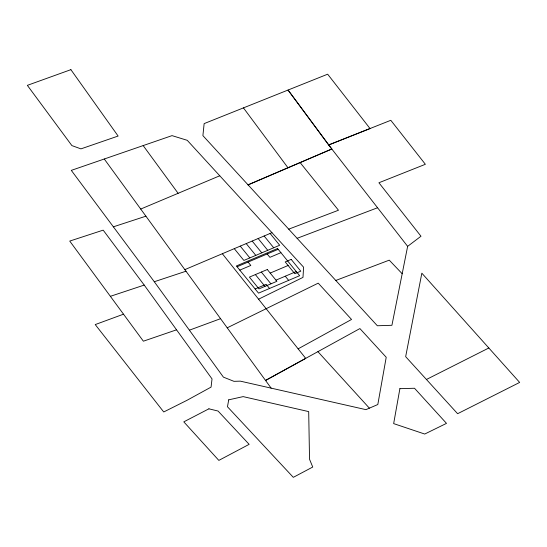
<?xml version="1.0" encoding="UTF-8"?>
<svg xmlns="http://www.w3.org/2000/svg" width="547" height="547" viewBox="0 0 547 547"><rect width="100%" height="100%" fill="white"/><g stroke="black" fill="none" stroke-linecap="round" stroke-linejoin="round"><path stroke-width="0.82" d="M407.638 246.362L328.658 144.962L390.804 120.299L425.368 164.298L378.914 182.76L420.985 236.236L407.638 246.362L391.919 325.294L377.348 325.759L202.903 135.635L204.14 123.608L327.66 74.194L370.039 128.552L328.658 144.962L288.057 90.057L331.81 149.016L248.058 184.865L331.81 149.016M298.129 348.849L351.55 319.462L318.224 283.148L227.203 327.824M258.574 299.195L302.983 277.397L303.599 267.182L187.245 140.319L172.025 135.629L71.301 170.377L154.295 281.732L223.408 377.136L233.959 381.334L240.345 381.15L365.922 409.648L377.82 404.52L386.216 357.273L359.899 328.569L265.534 380.445L305.718 358.374L222.335 253.712M426.434 379.474L488.833 347.988L519.65 382.428L457.613 413.71L405.662 356.665L421.84 273.185L488.833 347.988M184.838 269.63L271.948 232.673M237.063 266.751L278.184 249.309M239.798 270.115L250.813 265.445L248.071 262.081M280.926 252.673L269.91 257.343L267.175 253.979M270.204 273.076L288.112 265.48M255.141 288.98L266.157 284.31L269.548 288.474M275.955 280.153L296.269 271.538M140.716 209.057L219.764 175.778M288.72 229.159L338.477 210.239L300.118 162.596M297.124 238.314L377.567 207.751M335.79 280.461L389.259 260.153L402.189 273.732M189.392 330.183L220.557 318.682M123.513 314.19L95.233 324.576L163.731 411.973L186.889 400.363L211.067 387.112L212.031 378.914L144.217 285.083L103.185 230.143L69.742 241.077L143.376 341.198L176.551 329.814M110.378 296.324L144.217 285.083M154.295 281.732L185.994 271.223M113.318 226.841L145.926 216.181M317.91 351.646L369.382 408.158M270.088 233.46L279.681 245.247L243.866 260.44L234.273 248.653M264.119 235.989L273.712 247.784M258.15 238.526L267.743 250.314M285.26 276.208L288.645 280.372M252.181 241.056L261.774 252.844M246.212 243.586L255.805 255.374M240.242 246.123L249.835 257.91M261.343 272.05L270.929 283.838M255.374 274.587L264.96 286.375M243.449 107.882L287.975 167.779M143.17 145.591L178.117 193.31M104.279 159.013L271.148 388.144M399.884 388.678L393.662 423.61L424.725 434.044L446.496 423.371L414.51 388.254L399.884 388.678M228.728 399.836L227.463 406.756L293.308 477.34L312.74 467.035L309.534 459.254L308.693 411.604L243.142 396.616L228.728 399.836M208.906 408.821L183.799 421.853L218.834 460.396L249.145 444.342L218.068 411.05L208.906 408.821M277.534 248.509L236.407 265.951L258.533 293.144L299.66 275.702L277.534 248.509M267.312 269.521L249.405 277.117L258.991 288.905L276.898 281.308L267.312 269.521M291.189 259.394L285.219 261.924L294.806 273.712L300.775 271.182L291.189 259.394M70.891 69.66L27.35 85.353L71.883 145.591L80.949 148.873L118.118 136.053L70.891 69.66"/></g></svg>
